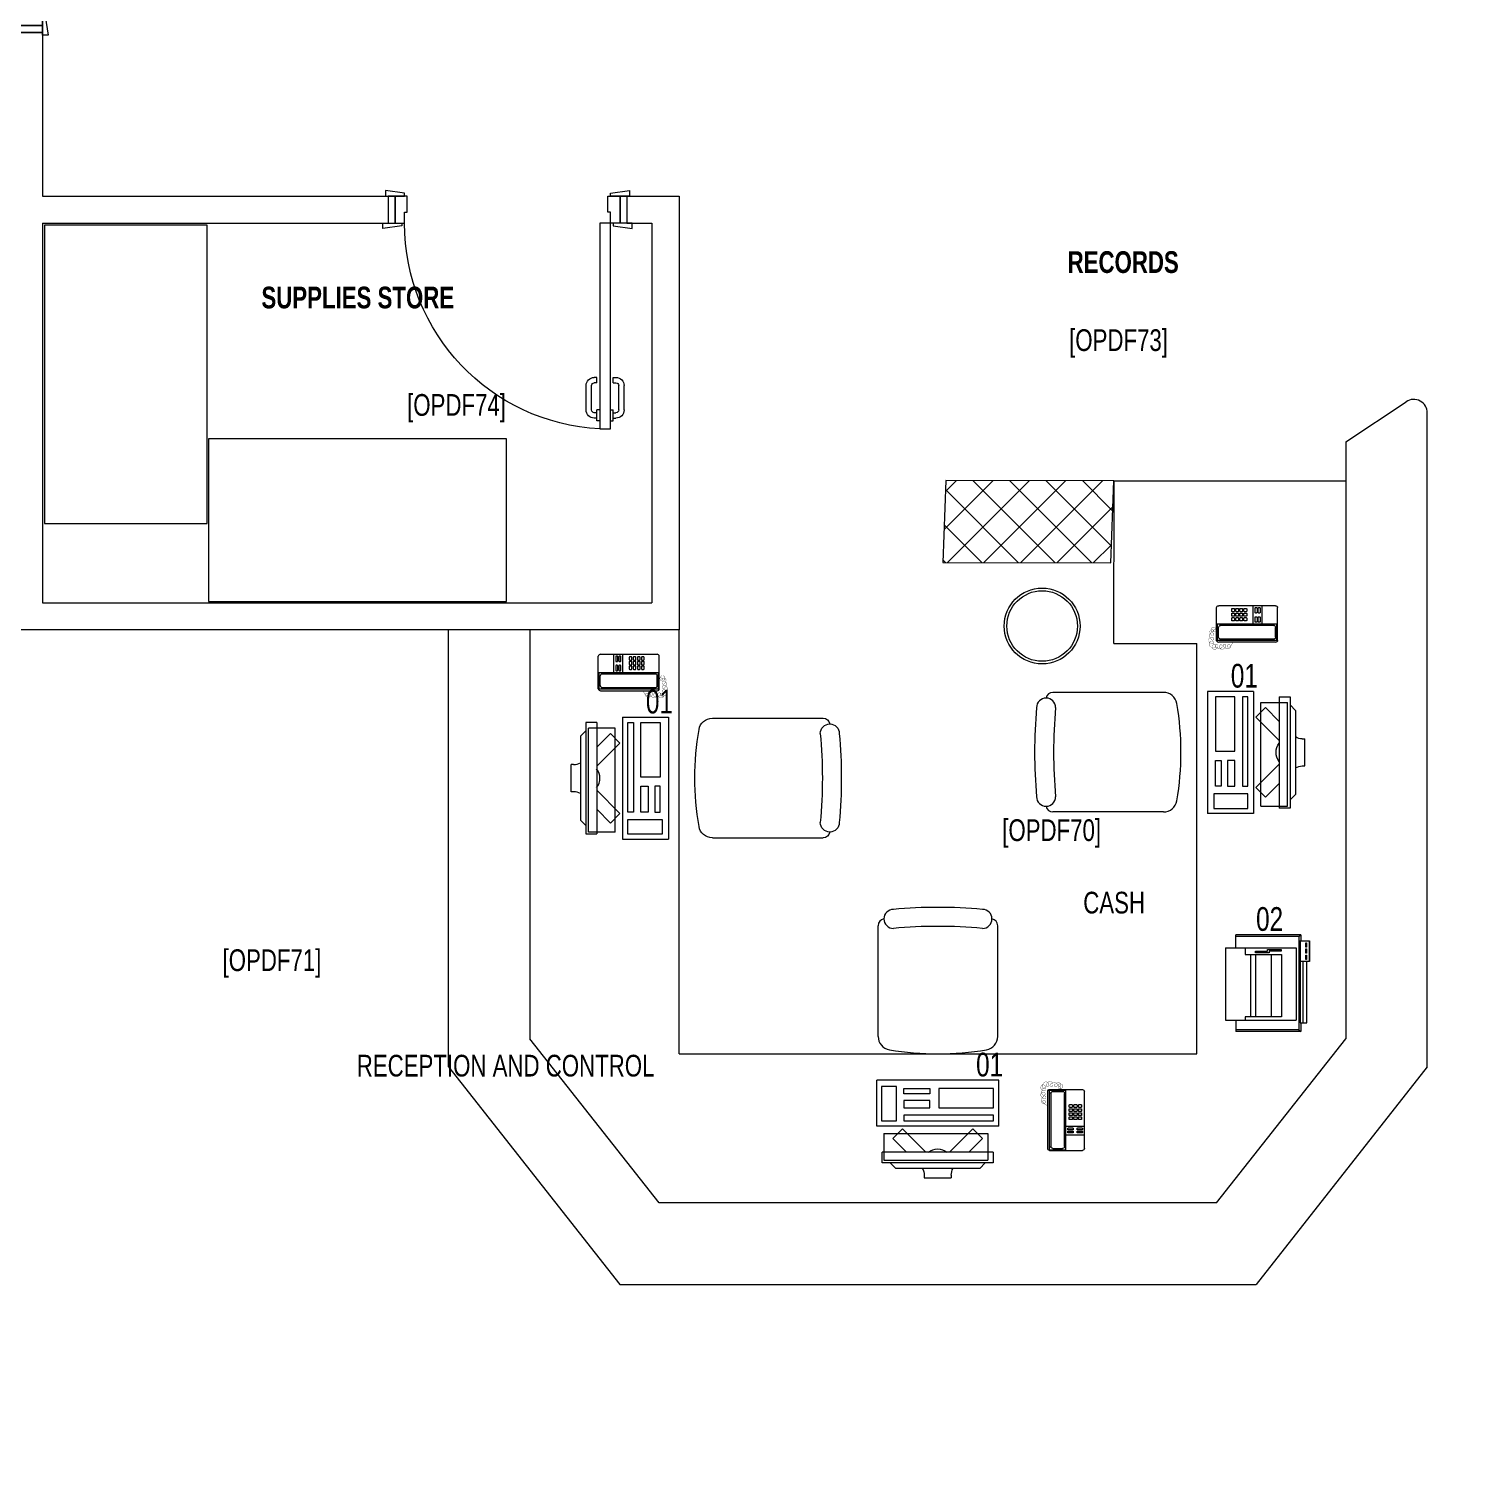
# Model space of a CAD drawing. Extents: x -234346 to 58427, y -132654 to -82394.
# Drawn here: x -69927 to -64638, y -105087 to -99730 of the extents above; entities that cross this region are included whole.
import ezdxf

# ---------------------------------------------------------------- set-up
doc = ezdxf.new("R2010")
doc.units = 0
doc.header["$LTSCALE"] = 8
doc.layers.get('0').update_dxf_attribs({"color": 9, "lineweight": 5})
for name, color, linetype, lineweight in [('72_EGR_BASE_TEXT', 9, 'Continuous', 5), ('72_EGR_EQP_TAG', 9, 'Continuous', 5), ('C-HYDR-CTCH', 9, 'Continuous', 5), ('Hatch', 9, 'Continuous', 5), ('LOADING', 9, 'Continuous', 5), ('Structure', 9, 'Continuous', 5), ('Walls', 9, 'Continuous', 5), ('Wooden Joinery', 9, 'Continuous', 5)]:
    doc.layers.add(name, color=color, linetype=linetype, lineweight=lineweight)
doc.styles.add('X3G_ENTITY_257CFD', font='swisscl.ttf', dxfattribs={"height": 200})
doc.styles.add('X3G_ENTITY_9EC9', font='swisscl.ttf', dxfattribs={"height": 0.2})
doc.styles.add('X3G_ENTITY_9F38', font='swisscl.ttf', dxfattribs={"height": 0.2})

# ---------------------------------------------------------------- blocks, each defined once
blk = doc.blocks.new('A$C72370EFE')
at = {"layer": 'Wooden Joinery'}
for p, q in [((-0.01, -0.04), (-0.02, -0.04)), ((-0.01, -0.03), (-0.01, -0.07)), ((0, -0.03), (-0.01, -0.03)), ((0.04, -0.03), (0.05, -0.03)), ((0.05, -0.03), (0.05, -0.07)), ((0.05, -0.04), (0.06, -0.04)), ((-0.05, -0.07), (-0.05, -0.16)), ((-0.03, -0.07), (-0.03, -0.16)), ((-0.01, -0.06), (-0.02, -0.06)), ((0, -0.07), (-0.01, -0.07)), ((0.04, -0.07), (0.05, -0.07)), ((0.05, -0.06), (0.06, -0.06)), ((0.07, -0.07), (0.07, -0.16)), ((0.09, -0.07), (0.09, -0.16)), ((-0.01, -0.17), (-0.02, -0.17)), ((-0.01, -0.19), (-0.02, -0.19)), ((-0.01, -0.17), (-0.01, -0.19)), ((0.05, -0.17), (0.06, -0.17)), ((0.05, -0.17), (0.05, -0.19)), ((0.05, -0.19), (0.06, -0.19))]:
    blk.add_line(p, q, dxfattribs=at)
for centre, radius, start, end in [((-0.02, -0.07), 0.03, 90, 180), ((0.06, -0.07), 0.03, 0, 90), ((-0.02, -0.07), 0.01, 90, 180), ((0.06, -0.07), 0.01, 0, 90), ((-0.02, -0.16), 0.03, 180, 270), ((-0.02, -0.16), 0.01, 180, 270), ((0.06, -0.16), 0.01, 270, 0), ((0.06, -0.16), 0.03, 270, 0)]:
    blk.add_arc(centre, radius, start, end, dxfattribs=at)
blk = doc.blocks.new('A$C5FCA3E6B')
at = {"layer": 'Wooden Joinery'}
for points in [[(80, 858.9), (80, 868.9), (10, 878.9), (10, 858.9)], [(840, 858.9), (840, 868.9), (910, 878.9), (910, 858.9)], [(70, 758.9), (70, 748.9), (0, 738.9), (0, 758.9)], [(120, 758.9), (120, 0), (80, 0), (80, 758.9)], [(850, 758.9), (850, 748.9), (920, 738.9), (920, 758.9)]]:
    blk.add_lwpolyline(points, close=True, dxfattribs=at)
for points in [[(45, 758.9), (45, 858.9), (20, 858.9), (20, 758.9), (45, 758.9)], [(45, 758.9), (80, 758.9), (80, 798.9), (90, 798.9), (90, 858.9), (45, 858.9), (45, 758.9)], [(875, 758.9), (840, 758.9), (840, 798.9), (830, 798.9), (830, 858.9), (875, 858.9), (875, 758.9)], [(875, 758.9), (875, 858.9), (900, 858.9), (900, 758.9), (875, 758.9)]]:
    blk.add_lwpolyline(points, dxfattribs=at)
blk.add_arc((80, 758.9), 760, 273.0171, 0, dxfattribs=at)
at = {"layer": 'Wooden Joinery', "xscale": 999.9999999998854, "yscale": 999.9999999998854, "zscale": 999.9999999998854, "rotation": 180}
blk.add_blockref('A$C72370EFE', (120, 0), dxfattribs=at)
blk = doc.blocks.new('A$C47696aed')
at = {"layer": 'Hatch'}
h = blk.add_hatch(dxfattribs=at)
h.set_pattern_fill('ANSI37', color=256, scale=30)
h.paths.add_polyline_path([(50952.7, 21917.9), (50348.7, 21909.7), (50352.6, 21621.3), (50956.6, 21629.5)])
h.paths.add_polyline_path([(43791.9, 21910.1), (43208.4, 21904.7), (43188.5, 21613.3), (43772, 21618.7)])
h.paths.add_polyline_path([(29414.9, 21902.8), (28815.8, 21898.7), (28810.1, 21605.6), (29409.2, 21609.7)])
h.paths.add_polyline_path([(36600.2, 21904.9), (35999, 21897.4), (35990.7, 21611.8), (36591.9, 21619.3)])
h.paths.add_polyline_path([(22195.7, 21912), (21589.3, 21890.2), (21603.8, 21597.6), (22210.2, 21619.5)])
h.paths.add_polyline_path([(15459.1, 21901.7), (14237.2, 21925.6), (14230.7, 21629.5), (15452.7, 21605.5)])
h.paths.add_polyline_path([(15473.2, 14701.6), (14258.2, 14685.8), (14244.7, 14393.4), (15459.7, 14409.1)])
h.paths.add_polyline_path([(15447.1, 7508.4), (14244, 7492.4), (14238.3, 7199.4), (15441.4, 7215.3)])
h.paths.add_polyline_path([(15465.6, 309.7), (14269, 298.3), (14271.8, 3.8), (15468.5, 15.2)])
h.paths.add_polyline_path([(7830.6, 311.8), (7227.1, 308.1), (7237.7, 22.6), (7841.3, 26.3)])
h.paths.add_polyline_path([(7815.2, 7509.8), (7218.4, 7511.4), (7218.2, 7210.2), (7815.1, 7208.6)])
h.paths.add_polyline_path([(7825.1, 14699.4), (7205.8, 14700.6), (7195.2, 14397.6), (7814.5, 14396.4)])
h.paths.add_polyline_path([(7801.7, 21878.7), (7201.1, 21893.2), (7197.5, 21603.6), (7798.1, 21589.1)])
h.paths.add_polyline_path([(602.6, 21876.9), (0, 21899.6), (1.9, 21611.2), (604.5, 21588.5)])
h.paths.add_polyline_path([(610.4, 7498.6), (8.3, 7491.6), (11.7, 7200), (613.7, 7206.9)])
h.paths.add_polyline_path([(627.9, 303.9), (29.5, 302.9), (34.3, 2.3), (632.7, 3.3)])
h.paths.add_polyline_path([(22214.6, 317.2), (21608.9, 304.3), (21614.6, 3.1), (22220.3, 16)])
h.paths.add_polyline_path([(22208.1, 7509.7), (21613.7, 7492.1), (21615.8, 7195.5), (22210.2, 7213.1)])
h.paths.add_polyline_path([(22199.3, 14717.7), (21600.4, 14710), (21604.4, 14409.9), (22203.4, 14417.6)])
h.paths.add_polyline_path([(29399.7, 14702.4), (28797.7, 14707.1), (28802, 14415), (29403.9, 14410.3)])
h.paths.add_polyline_path([(29403.4, 7519.8), (28799.6, 7502.2), (28813, 7202.1), (29413.1, 7223.2)])
h.paths.add_polyline_path([(29419.5, 303.8), (28815.7, 310.4), (28813.3, 24.7), (29417.2, 18.1)])
h.paths.add_polyline_path([(36618, 314.2), (36020.7, 299.7), (36029.7, 0), (36627, 14.6)])
h.paths.add_polyline_path([(36610.7, 7502.6), (36009.5, 7504.5), (36010.6, 7207.3), (36611.9, 7205.4)])
h.paths.add_polyline_path([(36574.3, 14706.4), (35993.4, 14711.1), (36013.1, 14421.3), (36594, 14416.6)])
h.paths.add_polyline_path([(43777.6, 14705.7), (43180, 14719.4), (43182, 14427.5), (43779.6, 14413.8)])
h.paths.add_polyline_path([(43778.6, 7507.1), (43210.2, 7499.5), (43212, 7205.4), (43780.5, 7213)])
h.paths.add_polyline_path([(43815.7, 310), (43210.4, 307.3), (43211.8, 2.8), (43817, 5.4)])
h.paths.add_polyline_path([(50989.9, 309.5), (50401.9, 325.5), (50388.7, 18.3), (50976.7, 2.3)])
h.paths.add_polyline_path([(50974.1, 7508.9), (50370.9, 7510), (50368.9, 7213.4), (50972.2, 7212.3)])
at = {"layer": 'C-HYDR-CTCH', "color": 4, "flags": 128}
blk.add_lwpolyline([(7205.8, 14700.6), (7195.2, 14397.6), (7814.5, 14396.4), (7825.1, 14699.4), (7205.8, 14700.6)], dxfattribs=at)
blk = doc.blocks.new('DM20079-P')
for p, q in [((-0.0686, 0.217), (-0.0686, 0.008)), ((-0.0616, 0.225), (0.0594, 0.225)), ((-0.0616, 0.225), (-0.0616, 0)), ((-0.0616, 0.222), (-0.0016, 0.222)), ((-0.0496, 0.2175), (-0.0136, 0.2175)), ((-0.0016, 0.225), (-0.0016, 0)), ((0.0664, 0.217), (0.0664, 0.008)), ((-0.0616, 0.212), (-0.0565, 0.212)), ((-0.0566, 0.2105), (-0.0566, 0.0145)), ((-0.0068, 0.212), (-0.0016, 0.212)), ((-0.0066, 0.2105), (-0.0066, 0.0145)), ((-0.0016, 0.1675), (0.0664, 0.1675)), ((-0.0016, 0.135), (0.0664, 0.135)), ((-0.0616, 0.013), (-0.0565, 0.013)), ((-0.0616, 0.003), (-0.0016, 0.003)), ((-0.0594, 0), (0.0594, 0)), ((-0.0496, 0.0075), (-0.0136, 0.0075)), ((-0.0068, 0.013), (-0.0016, 0.013))]:
    blk.add_line(p, q)
for points in [[(0.0074, 0.1605, 0.414214), (0.0054, 0.1585), (0.0054, 0.1555, 0.414214), (0.0074, 0.1535), (0.0234, 0.1535, 0.414214), (0.0254, 0.1555), (0.0254, 0.1585, 0.414214), (0.0234, 0.1605)], [(0.0234, 0.142, 0.414214), (0.0254, 0.144), (0.0254, 0.147, 0.414214), (0.0234, 0.149), (0.0074, 0.149, 0.414214), (0.0054, 0.147), (0.0054, 0.144, 0.414214), (0.0074, 0.142)], [(0.0104, 0.103, 0.414214), (0.0124, 0.101), (0.0204, 0.101, 0.414214), (0.0224, 0.103), (0.0224, 0.109, 0.414214), (0.0204, 0.111), (0.0124, 0.111, 0.414214), (0.0104, 0.109)], [(0.0274, 0.103, 0.414214), (0.0294, 0.101), (0.0374, 0.101, 0.414214), (0.0394, 0.103), (0.0394, 0.109, 0.414214), (0.0374, 0.111), (0.0294, 0.111, 0.414214), (0.0274, 0.109)], [(0.0574, 0.1535, 0.414214), (0.0594, 0.1555), (0.0594, 0.1585, 0.414214), (0.0574, 0.1605), (0.0414, 0.1605, 0.414214), (0.0394, 0.1585), (0.0394, 0.1555, 0.414214), (0.0414, 0.1535)], [(0.0574, 0.142, 0.414214), (0.0594, 0.144), (0.0594, 0.147, 0.414214), (0.0574, 0.149), (0.0414, 0.149, 0.414214), (0.0394, 0.147), (0.0394, 0.144, 0.414214), (0.0414, 0.142)], [(0.0444, 0.103, 0.414214), (0.0464, 0.101), (0.0544, 0.101, 0.414214), (0.0564, 0.103), (0.0564, 0.109, 0.414214), (0.0544, 0.111), (0.0464, 0.111, 0.414214), (0.0444, 0.109)], [(0.0104, 0.088, 0.414214), (0.0124, 0.086), (0.0204, 0.086, 0.414214), (0.0224, 0.088), (0.0224, 0.094, 0.414214), (0.0204, 0.096), (0.0124, 0.096, 0.414214), (0.0104, 0.094)], [(0.0104, 0.073, 0.414214), (0.0124, 0.071), (0.0204, 0.071, 0.414214), (0.0224, 0.073), (0.0224, 0.079, 0.414214), (0.0204, 0.081), (0.0124, 0.081, 0.414214), (0.0104, 0.079)], [(0.0104, 0.058, 0.414214), (0.0124, 0.056), (0.0204, 0.056, 0.414214), (0.0224, 0.058), (0.0224, 0.064, 0.414214), (0.0204, 0.066), (0.0124, 0.066, 0.414214), (0.0104, 0.064)], [(0.0274, 0.088, 0.414214), (0.0294, 0.086), (0.0374, 0.086, 0.414214), (0.0394, 0.088), (0.0394, 0.094, 0.414214), (0.0374, 0.096), (0.0294, 0.096, 0.414214), (0.0274, 0.094)], [(0.0274, 0.073, 0.414214), (0.0294, 0.071), (0.0374, 0.071, 0.414214), (0.0394, 0.073), (0.0394, 0.079, 0.414214), (0.0374, 0.081), (0.0294, 0.081, 0.414214), (0.0274, 0.079)], [(0.0274, 0.058, 0.414214), (0.0294, 0.056), (0.0374, 0.056, 0.414214), (0.0394, 0.058), (0.0394, 0.064, 0.414214), (0.0374, 0.066), (0.0294, 0.066, 0.414214), (0.0274, 0.064)], [(0.0444, 0.088, 0.414214), (0.0464, 0.086), (0.0544, 0.086, 0.414214), (0.0564, 0.088), (0.0564, 0.094, 0.414214), (0.0544, 0.096), (0.0464, 0.096, 0.414214), (0.0444, 0.094)], [(0.0444, 0.073, 0.414214), (0.0464, 0.071), (0.0544, 0.071, 0.414214), (0.0564, 0.073), (0.0564, 0.079, 0.414214), (0.0544, 0.081), (0.0464, 0.081, 0.414214), (0.0444, 0.079)], [(0.0444, 0.058, 0.414214), (0.0464, 0.056), (0.0544, 0.056, 0.414214), (0.0564, 0.058), (0.0564, 0.064, 0.414214), (0.0544, 0.066), (0.0464, 0.066, 0.414214), (0.0444, 0.064)]]:
    blk.add_lwpolyline(points, format="xyb", close=True)
at = {"const_width": 0.001}
blk.add_lwpolyline([(-0.0686, 0.059, 0.184574), (-0.0861, 0.0478, 1.44364), (-0.0769, 0.0452, 0.837915), (-0.0907, 0.0465, 0.30536), (-0.0835, 0.0248, 1.584726), (-0.0815, 0.034, 0.253153), (-0.094, 0.0228, 0.874198), (-0.0776, 0.0142, 0.915253), (-0.0897, 0.0168, 0.223821), (-0.0874, -0.0011, 1.703343), (-0.0796, 0.005, 0.588962), (-0.0934, -0.0114, 0.717795), (-0.0769, -0.0108, 0.983104), (-0.0875, -0.0075, 0.326362), (-0.0815, -0.0259, 0.758716), (-0.0657, -0.0134, 0.906186), (-0.0743, -0.016, 0.189488), (-0.067, -0.0272, 0.7948), (-0.0506, -0.0127, 1.223996), (-0.0585, -0.0193, 0.072149), (-0.0473, -0.0259, 0.645886), (-0.0341, -0.0134, 1.366917), (-0.042, -0.0193, 0.078415), (-0.0315, -0.0246, 0.723006), (-0.0229, -0.0127, 1.105484), (-0.0289, -0.018, 0.327892), (-0.017, -0.0193, 0.446638), (-0.0144, -0.0068, 0.327263), (-0.0269, -0.0029, 1.240441), (-0.0229, -0.0094, 0.611307), (-0.0278, 0.0075)], format="xyb", dxfattribs=at)
for centre, radius, start, end in [((-0.0605, 0.217), 0.00813, 97.9633, 179.6649), ((-0.0496, 0.2105), 0.007, 90, 180), ((-0.0136, 0.2105), 0.007, 0, 90), ((0.0582, 0.217), 0.00813, 0.3351, 82.0367), ((-0.0605, 0.008), 0.00813, 180.3351, 277.9633), ((-0.0496, 0.0145), 0.007, 180, 270), ((-0.0136, 0.0145), 0.007, 270, 0), ((0.0582, 0.008), 0.00813, 277.9633, 359.6649)]:
    blk.add_arc(centre, radius, start, end)
blk = doc.blocks.new('GF21021-P')
for p, q in [((-0.2207, 0.4756), (-0.2207, 0.0675)), ((0.2205, 0.4756), (0.2205, 0.0675))]:
    blk.add_line(p, q)
for centre, radius, start, end in [((-0.0001, -0.5295), 1.0695, 80.3671, 99.6329), ((-0.1707, 0.4756), 0.05, 99.6329, 180), ((0.1705, 0.4756), 0.05, 0, 80.3671), ((-0.1957, 0.0675), 0.025, 180, 261.4721), ((-0.1643, 0.0425), 0.0351, 90, 270), ((0, 1.8467), 1.7767, 264.6946, 275.3053), ((0.1641, 0.0425), 0.0351, 270, 90), ((0.1955, 0.0675), 0.025, 278.5279, 0), ((0, 1.8314), 1.8314, 264.8532, 275.147)]:
    blk.add_arc(centre, radius, start, end)
blk = doc.blocks.new('ITCWLS1-P')
at = {"layer": 'LOADING'}
for p, q in [((-0.2651, 0.43, 0), (-0.3051, 0.43, 0)), ((-0.3051, 0.43, 0), (-0.3051, 0.02, 0)), ((-0.2651, 0.43, 0), (-0.2651, 0.02, 0)), ((-0.17, 0.45), (-0.17, 0)), ((-0.17, 0.45), (0, 0.45)), ((-0.1496, 0.4305), (-0.1291, 0.4305)), ((-0.1291, 0.4305), (-0.1291, 0.4089)), ((0, 0.45), (0, 0)), ((-0.3251, 0.38, 0), (-0.3051, 0.4, 0)), ((-0.3251, 0.38, 0), (-0.3251, 0.07, 0)), ((-0.197, 0.4094), (-0.295, 0.4094)), ((-0.295, 0.0264), (-0.295, 0.4094)), ((-0.197, 0.0264), (-0.197, 0.4094)), ((-0.3503, 0.275), (-0.3596, 0.275)), ((-0.3596, 0.175), (-0.3596, 0.275)), ((-0.3503, 0.175), (-0.3596, 0.175)), ((-0.3251, 0.07, 0), (-0.3051, 0.05, 0)), ((-0.3051, 0.02, 0), (-0.2651, 0.02, 0)), ((-0.197, 0.0264), (-0.295, 0.0264)), ((-0.17, 0), (0, 0))]:
    blk.add_line(p, q, dxfattribs=at)
at = {"layer": 'LOADING', "extrusion": (2.48281e-10, 3.18408e-10, -1)}
for p, q in [((-0.2651, 0.3395), (-0.2144, 0.3902)), ((-0.1791, 0.3548), (-0.2144, 0.3902)), ((-0.2651, 0.2688), (-0.1791, 0.3548))]:
    blk.add_line(p, q, dxfattribs=at)
at = {"layer": 'LOADING', "extrusion": (2.48281e-10, -3.18408e-10, -1)}
for p, q in [((-0.2651, 0.1812), (-0.1791, 0.0952)), ((-0.2651, 0.1105), (-0.2144, 0.0598)), ((-0.1791, 0.0952), (-0.2144, 0.0598))]:
    blk.add_line(p, q, dxfattribs=at)
at = {"layer": 'LOADING'}
for points in [[(-0.1291, 0.4089), (-0.1291, 0.1), (-0.1496, 0.1), (-0.1496, 0.4305)], [(-0.1496, 0.1), (-0.1496, 0.1), (-0.1496, 0.1), (-0.1496, 0.1), (-0.1496, 0.1), (-0.1496, 0.1), (-0.1496, 0.1), (-0.1496, 0.1), (-0.1496, 0.1)], [(-0.1496, 0.1), (-0.1496, 0.1), (-0.1496, 0.1), (-0.1496, 0.1), (-0.1496, 0.1), (-0.1496, 0.1), (-0.1496, 0.1), (-0.1496, 0.1), (-0.1496, 0.1), (-0.1496, 0.1), (-0.1496, 0.1), (-0.1496, 0.1), (-0.1496, 0.1), (-0.1496, 0.1), (-0.1496, 0.1), (-0.1496, 0.1), (-0.1496, 0.1), (-0.1496, 0.1)], [(-0.1496, 0.1), (-0.1496, 0.1), (-0.1496, 0.1), (-0.1496, 0.1), (-0.1496, 0.1), (-0.1496, 0.1), (-0.1496, 0.1), (-0.1496, 0.1), (-0.1496, 0.1), (-0.1496, 0.1)], [(-0.1496, 0.1), (-0.1496, 0.1), (-0.1496, 0.1), (-0.1496, 0.1), (-0.1496, 0.1), (-0.1496, 0.1), (-0.1496, 0.1)], [(-0.1496, 0.1), (-0.1496, 0.1), (-0.1496, 0.1), (-0.1496, 0.1), (-0.1496, 0.1), (-0.1496, 0.1), (-0.1496, 0.1), (-0.1496, 0.1), (-0.1496, 0.1), (-0.1496, 0.1)], [(-0.1496, 0.1), (-0.1496, 0.1), (-0.1496, 0.1), (-0.1496, 0.1), (-0.1496, 0.1), (-0.1496, 0.1), (-0.1496, 0.1), (-0.1496, 0.1), (-0.1496, 0.1), (-0.1496, 0.1), (-0.1496, 0.1), (-0.1496, 0.1), (-0.1496, 0.1), (-0.1496, 0.1), (-0.1496, 0.1)], [(-0.1496, 0.1), (-0.1496, 0.1), (-0.1496, 0.1), (-0.1496, 0.1), (-0.1496, 0.1), (-0.1496, 0.1), (-0.1496, 0.1), (-0.1496, 0.1), (-0.1496, 0.1), (-0.1496, 0.1)], [(-0.1496, 0.1), (-0.1496, 0.1), (-0.1496, 0.1), (-0.1496, 0.1), (-0.1496, 0.1), (-0.1496, 0.1), (-0.1496, 0.1), (-0.1496, 0.1), (-0.1496, 0.1), (-0.1496, 0.1)], [(-0.1496, 0.1), (-0.1496, 0.1), (-0.1496, 0.1), (-0.1496, 0.1), (-0.1496, 0.1), (-0.1496, 0.1), (-0.1496, 0.1), (-0.1496, 0.1), (-0.1496, 0.1), (-0.1496, 0.1), (-0.1496, 0.1), (-0.1496, 0.1), (-0.1496, 0.1), (-0.1496, 0.1), (-0.1496, 0.1), (-0.1496, 0.1), (-0.1496, 0.1), (-0.1496, 0.1), (-0.1496, 0.1), (-0.1496, 0.1), (-0.1496, 0.1), (-0.1496, 0.1), (-0.1496, 0.1), (-0.1496, 0.1), (-0.1496, 0.1), (-0.1496, 0.1), (-0.1496, 0.1), (-0.1496, 0.1), (-0.1496, 0.1), (-0.1496, 0.1), (-0.1496, 0.1), (-0.1496, 0.1), (-0.1496, 0.1), (-0.1496, 0.1), (-0.1496, 0.1), (-0.1496, 0.1), (-0.1496, 0.1), (-0.1496, 0.1), (-0.1496, 0.1), (-0.1496, 0.1), (-0.1496, 0.1), (-0.1496, 0.1), (-0.1496, 0.1), (-0.1496, 0.1), (-0.1496, 0.1), (-0.1496, 0.1), (-0.1496, 0.1), (-0.1496, 0.1), (-0.1496, 0.1), (-0.1496, 0.1), (-0.1496, 0.1), (-0.1496, 0.1), (-0.1496, 0.1), (-0.1496, 0.1)], [(-0.1496, 0.1), (-0.1496, 0.1), (-0.1496, 0.1), (-0.1496, 0.1), (-0.1496, 0.1), (-0.1496, 0.1), (-0.1496, 0.1), (-0.1496, 0.1), (-0.1496, 0.1), (-0.1496, 0.1), (-0.1496, 0.1), (-0.1496, 0.1), (-0.1496, 0.1), (-0.1496, 0.1), (-0.1496, 0.1), (-0.1496, 0.1), (-0.1496, 0.1), (-0.1496, 0.1), (-0.1496, 0.1), (-0.1496, 0.1), (-0.1496, 0.1), (-0.1496, 0.1), (-0.1496, 0.1), (-0.1496, 0.1), (-0.1496, 0.1), (-0.1496, 0.1), (-0.1496, 0.1), (-0.1496, 0.1), (-0.1496, 0.1), (-0.1496, 0.1), (-0.1496, 0.1), (-0.1496, 0.1), (-0.1496, 0.1), (-0.1496, 0.1), (-0.1496, 0.1), (-0.1496, 0.1), (-0.1496, 0.1), (-0.1496, 0.1), (-0.1496, 0.1), (-0.1496, 0.1), (-0.1496, 0.1), (-0.1496, 0.1), (-0.1496, 0.1), (-0.1496, 0.1), (-0.1496, 0.1), (-0.1496, 0.1), (-0.1496, 0.1), (-0.1496, 0.1), (-0.1496, 0.1), (-0.1496, 0.1), (-0.1496, 0.1), (-0.1496, 0.1), (-0.1496, 0.1), (-0.1496, 0.1), (-0.1496, 0.1), (-0.1496, 0.1), (-0.1496, 0.1), (-0.1496, 0.1), (-0.1496, 0.1), (-0.1496, 0.1), (-0.1496, 0.1), (-0.1496, 0.1), (-0.1496, 0.1), (-0.1496, 0.1), (-0.1496, 0.1), (-0.1496, 0.1), (-0.1496, 0.1), (-0.1496, 0.1), (-0.1496, 0.1), (-0.1496, 0.1), (-0.1496, 0.1), (-0.1496, 0.1), (-0.1496, 0.1), (-0.1496, 0.1), (-0.1496, 0.1), (-0.1496, 0.1), (-0.1496, 0.1), (-0.1496, 0.1), (-0.1496, 0.1), (-0.1496, 0.1), (-0.1496, 0.1), (-0.1496, 0.1), (-0.1496, 0.1), (-0.1496, 0.1), (-0.1496, 0.1), (-0.1496, 0.1), (-0.1496, 0.1), (-0.1496, 0.1), (-0.1496, 0.1)], [(-0.1496, 0.1), (-0.1496, 0.1), (-0.1496, 0.1), (-0.1496, 0.1), (-0.1496, 0.1), (-0.1496, 0.1), (-0.1496, 0.1), (-0.1496, 0.1), (-0.1496, 0.1), (-0.1496, 0.1), (-0.1496, 0.1), (-0.1496, 0.1)], [(-0.1496, 0.1), (-0.1496, 0.1), (-0.1496, 0.1), (-0.1496, 0.1), (-0.1496, 0.1), (-0.1496, 0.1), (-0.1496, 0.1)], [(-0.1496, 0.1), (-0.1496, 0.1), (-0.1496, 0.1), (-0.1496, 0.1), (-0.1496, 0.1), (-0.1496, 0.1), (-0.1496, 0.1), (-0.1496, 0.1), (-0.1496, 0.1), (-0.1496, 0.1), (-0.1496, 0.1), (-0.1496, 0.1), (-0.1496, 0.1), (-0.1496, 0.1), (-0.1496, 0.1), (-0.1496, 0.1), (-0.1496, 0.1)], [(-0.1496, 0.1), (-0.1496, 0.1), (-0.1496, 0.1), (-0.1496, 0.1), (-0.1496, 0.1), (-0.1496, 0.1), (-0.1496, 0.1), (-0.1496, 0.1), (-0.1496, 0.1), (-0.1496, 0.1), (-0.1496, 0.1), (-0.1496, 0.1), (-0.1496, 0.1), (-0.1496, 0.1), (-0.1496, 0.1), (-0.1496, 0.1), (-0.1496, 0.1), (-0.1496, 0.1), (-0.1496, 0.1), (-0.1496, 0.1), (-0.1496, 0.1), (-0.1496, 0.1), (-0.1496, 0.1), (-0.1496, 0.1), (-0.1496, 0.1), (-0.1496, 0.1), (-0.1496, 0.1), (-0.1496, 0.1), (-0.1496, 0.1), (-0.1496, 0.1), (-0.1496, 0.1), (-0.1496, 0.1), (-0.1496, 0.1), (-0.1496, 0.1), (-0.1496, 0.1), (-0.1496, 0.1), (-0.1496, 0.1), (-0.1496, 0.1), (-0.1496, 0.1), (-0.1496, 0.1), (-0.1496, 0.1), (-0.1496, 0.1), (-0.1496, 0.1), (-0.1496, 0.1), (-0.1496, 0.1), (-0.1496, 0.1), (-0.1496, 0.1), (-0.1496, 0.1), (-0.1496, 0.1), (-0.1496, 0.1), (-0.1496, 0.1), (-0.1496, 0.1), (-0.1496, 0.1), (-0.1496, 0.1), (-0.1496, 0.1), (-0.1496, 0.1), (-0.1496, 0.1), (-0.1496, 0.1), (-0.1496, 0.1), (-0.1496, 0.1), (-0.1496, 0.1), (-0.1496, 0.1), (-0.1496, 0.1), (-0.1496, 0.1), (-0.1496, 0.1), (-0.1496, 0.1), (-0.1496, 0.1), (-0.1496, 0.1), (-0.1496, 0.1), (-0.1496, 0.1), (-0.1496, 0.1), (-0.1496, 0.1), (-0.1496, 0.1), (-0.1496, 0.1), (-0.1496, 0.1), (-0.1496, 0.1), (-0.1496, 0.1), (-0.1496, 0.1), (-0.1496, 0.1), (-0.1496, 0.1), (-0.1496, 0.1), (-0.1496, 0.1), (-0.1496, 0.1), (-0.1496, 0.1), (-0.1496, 0.1), (-0.1496, 0.1), (-0.1496, 0.1), (-0.1496, 0.1), (-0.1496, 0.1), (-0.1496, 0.1), (-0.1496, 0.1), (-0.1496, 0.1), (-0.1496, 0.1), (-0.1496, 0.1), (-0.1496, 0.1), (-0.1496, 0.1), (-0.1496, 0.1), (-0.1496, 0.1), (-0.1496, 0.1), (-0.1496, 0.1), (-0.1496, 0.1), (-0.1496, 0.1), (-0.1496, 0.1), (-0.1496, 0.1), (-0.1496, 0.1), (-0.1496, 0.1), (-0.1496, 0.1), (-0.1496, 0.1), (-0.1496, 0.1), (-0.1496, 0.1), (-0.1496, 0.1)], [(-0.1496, 0.1), (-0.1496, 0.1), (-0.1496, 0.1), (-0.1496, 0.1), (-0.1496, 0.1), (-0.1496, 0.1), (-0.1496, 0.1), (-0.1496, 0.1)]]:
    blk.add_lwpolyline(points, dxfattribs=at)
for points in [[(-0.1019, 0.4305), (-0.0304, 0.4305), (-0.0304, 0.2294), (-0.1019, 0.2294)], [(-0.1019, 0.1954), (-0.0747, 0.1954), (-0.0747, 0.1), (-0.1019, 0.1)], [(-0.0304, 0.1954), (-0.0508, 0.1954), (-0.0508, 0.1), (-0.0304, 0.1)], [(-0.1496, 0.1), (-0.1496, 0.1), (-0.1496, 0.1), (-0.1496, 0.1), (-0.1496, 0.1), (-0.1496, 0.1), (-0.1496, 0.1), (-0.1496, 0.1), (-0.1496, 0.1), (-0.1496, 0.1), (-0.1496, 0.1), (-0.1496, 0.1), (-0.1496, 0.1), (-0.1496, 0.1), (-0.1496, 0.1), (-0.1496, 0.1), (-0.1496, 0.1), (-0.1496, 0.1), (-0.1496, 0.1), (-0.1496, 0.1), (-0.1496, 0.1), (-0.1496, 0.1), (-0.1496, 0.1), (-0.1496, 0.1), (-0.1496, 0.1), (-0.1496, 0.1), (-0.1496, 0.1), (-0.1496, 0.1), (-0.1496, 0.1), (-0.1496, 0.1), (-0.1496, 0.1), (-0.1496, 0.1), (-0.1496, 0.1), (-0.1496, 0.1), (-0.1496, 0.1), (-0.1496, 0.1), (-0.1496, 0.1), (-0.1496, 0.1), (-0.1496, 0.1), (-0.1496, 0.1), (-0.1496, 0.1), (-0.1496, 0.1), (-0.1496, 0.1), (-0.1496, 0.1), (-0.1496, 0.1), (-0.1496, 0.1), (-0.1496, 0.1), (-0.1496, 0.1), (-0.1496, 0.1), (-0.1496, 0.1), (-0.1496, 0.1), (-0.1496, 0.1), (-0.1496, 0.1), (-0.1496, 0.1), (-0.1496, 0.1), (-0.1496, 0.1), (-0.1496, 0.1), (-0.1496, 0.1), (-0.1496, 0.1), (-0.1496, 0.1), (-0.1496, 0.1), (-0.1496, 0.1), (-0.1496, 0.1), (-0.1496, 0.1), (-0.1496, 0.1), (-0.1496, 0.1), (-0.1496, 0.1), (-0.1496, 0.1), (-0.1496, 0.1), (-0.1496, 0.1), (-0.1496, 0.1), (-0.1496, 0.1), (-0.1496, 0.1), (-0.1496, 0.1), (-0.1496, 0.1), (-0.1496, 0.1), (-0.1496, 0.1), (-0.1496, 0.1), (-0.1496, 0.1), (-0.1496, 0.1), (-0.1496, 0.1), (-0.1496, 0.1), (-0.1496, 0.1), (-0.1496, 0.1), (-0.1496, 0.1), (-0.1496, 0.1), (-0.1496, 0.1), (-0.1496, 0.1), (-0.1496, 0.1), (-0.1496, 0.1), (-0.1496, 0.1), (-0.1496, 0.1), (-0.1496, 0.1), (-0.1496, 0.1), (-0.1496, 0.1), (-0.1496, 0.1), (-0.1496, 0.1), (-0.1496, 0.1), (-0.1496, 0.1), (-0.1496, 0.1), (-0.1496, 0.1), (-0.1496, 0.1), (-0.1496, 0.1), (-0.1496, 0.1), (-0.1496, 0.1), (-0.1496, 0.1), (-0.1496, 0.1), (-0.1496, 0.1), (-0.1496, 0.1), (-0.1496, 0.1), (-0.1496, 0.1), (-0.1496, 0.1), (-0.1496, 0.1), (-0.1496, 0.1), (-0.1496, 0.1), (-0.1496, 0.1), (-0.1496, 0.1), (-0.1496, 0.1), (-0.1496, 0.1), (-0.1496, 0.1), (-0.1496, 0.1), (-0.1496, 0.1), (-0.1496, 0.1), (-0.1496, 0.1), (-0.1496, 0.1), (-0.1496, 0.1), (-0.1496, 0.1), (-0.1496, 0.1), (-0.1496, 0.1), (-0.1496, 0.1), (-0.1496, 0.1), (-0.1496, 0.1), (-0.1496, 0.1), (-0.1496, 0.1), (-0.1496, 0.1), (-0.1496, 0.1), (-0.1496, 0.1), (-0.1496, 0.1), (-0.1496, 0.1), (-0.1496, 0.1), (-0.1496, 0.1), (-0.1496, 0.1), (-0.1496, 0.1), (-0.1496, 0.1), (-0.1496, 0.1), (-0.1496, 0.1), (-0.1496, 0.1), (-0.1496, 0.1), (-0.1496, 0.1), (-0.1496, 0.1), (-0.1496, 0.1), (-0.1496, 0.1), (-0.1496, 0.1), (-0.1496, 0.1), (-0.1496, 0.1), (-0.1496, 0.1), (-0.1496, 0.1), (-0.1496, 0.1), (-0.1496, 0.1), (-0.1496, 0.1), (-0.1496, 0.1), (-0.1496, 0.1), (-0.1496, 0.1), (-0.1496, 0.1), (-0.1496, 0.1), (-0.1496, 0.1), (-0.1496, 0.1), (-0.1496, 0.1), (-0.1496, 0.1), (-0.1496, 0.1), (-0.1496, 0.1), (-0.1496, 0.1), (-0.1496, 0.1), (-0.1496, 0.1), (-0.1496, 0.1), (-0.1496, 0.1), (-0.1496, 0.1), (-0.1496, 0.1), (-0.1496, 0.1), (-0.1496, 0.1), (-0.1496, 0.1), (-0.1496, 0.1), (-0.1496, 0.1), (-0.1496, 0.1), (-0.1496, 0.1), (-0.1496, 0.1), (-0.1496, 0.1), (-0.1496, 0.1), (-0.1496, 0.1), (-0.1496, 0.1), (-0.1496, 0.1), (-0.1496, 0.1), (-0.1496, 0.1), (-0.1496, 0.1), (-0.1496, 0.1), (-0.1496, 0.1), (-0.1496, 0.1), (-0.1496, 0.1), (-0.1496, 0.1), (-0.1496, 0.1), (-0.1496, 0.1), (-0.1496, 0.1), (-0.1496, 0.1), (-0.1496, 0.1), (-0.1496, 0.1), (-0.1496, 0.1), (-0.1496, 0.1), (-0.1496, 0.1), (-0.1496, 0.1), (-0.1496, 0.1), (-0.1496, 0.1), (-0.1496, 0.1), (-0.1496, 0.1), (-0.1496, 0.1), (-0.1496, 0.1), (-0.1496, 0.1), (-0.1496, 0.1), (-0.1496, 0.1), (-0.1496, 0.1), (-0.1496, 0.1), (-0.1496, 0.1), (-0.1496, 0.1), (-0.1496, 0.1), (-0.1496, 0.1), (-0.1496, 0.1), (-0.1496, 0.1), (-0.1496, 0.1), (-0.1496, 0.1), (-0.1496, 0.1), (-0.1496, 0.1), (-0.1496, 0.1), (-0.1496, 0.1), (-0.1496, 0.1), (-0.1496, 0.1), (-0.1496, 0.1), (-0.1496, 0.1), (-0.1496, 0.1), (-0.1496, 0.1), (-0.1496, 0.1), (-0.1496, 0.1), (-0.1496, 0.1), (-0.1496, 0.1), (-0.1496, 0.1), (-0.1496, 0.1), (-0.1496, 0.1), (-0.1496, 0.1), (-0.1496, 0.1), (-0.1496, 0.1), (-0.1496, 0.1), (-0.1496, 0.1), (-0.1496, 0.1), (-0.1496, 0.1), (-0.1496, 0.1), (-0.1496, 0.1), (-0.1496, 0.1), (-0.1496, 0.1), (-0.1496, 0.1), (-0.1496, 0.1), (-0.1496, 0.1), (-0.1496, 0.1), (-0.1496, 0.1), (-0.1496, 0.1), (-0.1496, 0.1), (-0.1496, 0.1), (-0.1496, 0.1), (-0.1496, 0.1), (-0.1496, 0.1), (-0.1496, 0.1), (-0.1496, 0.1), (-0.1496, 0.1), (-0.1496, 0.1), (-0.1496, 0.1), (-0.1496, 0.1), (-0.1496, 0.1), (-0.1496, 0.1), (-0.1496, 0.1), (-0.1496, 0.1)], [(-0.1496, 0.1), (-0.1496, 0.1), (-0.1496, 0.1), (-0.1496, 0.1), (-0.1496, 0.1), (-0.1496, 0.1), (-0.1496, 0.1), (-0.1496, 0.1), (-0.1496, 0.1), (-0.1496, 0.1), (-0.1496, 0.1), (-0.1496, 0.1), (-0.1496, 0.1), (-0.1496, 0.1), (-0.1496, 0.1), (-0.1496, 0.1), (-0.1496, 0.1), (-0.1496, 0.1), (-0.1496, 0.1), (-0.1496, 0.1), (-0.1496, 0.1), (-0.1496, 0.1), (-0.1496, 0.1), (-0.1496, 0.1), (-0.1496, 0.1), (-0.1496, 0.1), (-0.1496, 0.1), (-0.1496, 0.1), (-0.1496, 0.1), (-0.1496, 0.1), (-0.1496, 0.1), (-0.1496, 0.1), (-0.1496, 0.1), (-0.1496, 0.1), (-0.1496, 0.1), (-0.1496, 0.1), (-0.1496, 0.1), (-0.1496, 0.1), (-0.1496, 0.1), (-0.1496, 0.1), (-0.1496, 0.1), (-0.1496, 0.1), (-0.1496, 0.1), (-0.1496, 0.1), (-0.1496, 0.1), (-0.1496, 0.1), (-0.1496, 0.1), (-0.1496, 0.1), (-0.1496, 0.1), (-0.1496, 0.1), (-0.1496, 0.1), (-0.1496, 0.1), (-0.1496, 0.1), (-0.1496, 0.1), (-0.1496, 0.1), (-0.1496, 0.1), (-0.1496, 0.1), (-0.1496, 0.1), (-0.1496, 0.1), (-0.1496, 0.1), (-0.1496, 0.1), (-0.1496, 0.1), (-0.1496, 0.1), (-0.1496, 0.1), (-0.1496, 0.1), (-0.1496, 0.1), (-0.1496, 0.1), (-0.1496, 0.1), (-0.1496, 0.1), (-0.1496, 0.1), (-0.1496, 0.1), (-0.1496, 0.1), (-0.1496, 0.1), (-0.1496, 0.1), (-0.1496, 0.1), (-0.1496, 0.1), (-0.1496, 0.1), (-0.1496, 0.1), (-0.1496, 0.1), (-0.1496, 0.1), (-0.1496, 0.1), (-0.1496, 0.1), (-0.1496, 0.1), (-0.1496, 0.1), (-0.1496, 0.1), (-0.1496, 0.1), (-0.1496, 0.1), (-0.1496, 0.1), (-0.1496, 0.1), (-0.1496, 0.1), (-0.1496, 0.1), (-0.1496, 0.1), (-0.1496, 0.1), (-0.1496, 0.1), (-0.1496, 0.1), (-0.1496, 0.1), (-0.1496, 0.1), (-0.1496, 0.1), (-0.1496, 0.1), (-0.1496, 0.1), (-0.1496, 0.1), (-0.1496, 0.1), (-0.1496, 0.1), (-0.1496, 0.1), (-0.1496, 0.1), (-0.1496, 0.1), (-0.1496, 0.1), (-0.1496, 0.1), (-0.1496, 0.1), (-0.1496, 0.1), (-0.1496, 0.1), (-0.1496, 0.1), (-0.1496, 0.1), (-0.1496, 0.1), (-0.1496, 0.1), (-0.1496, 0.1), (-0.1496, 0.1), (-0.1496, 0.1), (-0.1496, 0.1), (-0.1496, 0.1), (-0.1496, 0.1), (-0.1496, 0.1), (-0.1496, 0.1), (-0.1496, 0.1), (-0.1496, 0.1), (-0.1496, 0.1), (-0.1496, 0.1), (-0.1496, 0.1), (-0.1496, 0.1), (-0.1496, 0.1), (-0.1496, 0.1), (-0.1496, 0.1), (-0.1496, 0.1), (-0.1496, 0.1), (-0.1496, 0.1), (-0.1496, 0.1), (-0.1496, 0.1), (-0.1496, 0.1), (-0.1496, 0.1), (-0.1496, 0.1), (-0.1496, 0.1), (-0.1496, 0.1), (-0.1496, 0.1), (-0.1496, 0.1), (-0.1496, 0.1), (-0.1496, 0.1), (-0.1496, 0.1), (-0.1496, 0.1), (-0.1496, 0.1), (-0.1496, 0.1), (-0.1496, 0.1), (-0.1496, 0.1), (-0.1496, 0.1), (-0.1496, 0.1), (-0.1496, 0.1), (-0.1496, 0.1), (-0.1496, 0.1), (-0.1496, 0.1), (-0.1496, 0.1), (-0.1496, 0.1), (-0.1496, 0.1), (-0.1496, 0.1), (-0.1496, 0.1), (-0.1496, 0.1), (-0.1496, 0.1), (-0.1496, 0.1), (-0.1496, 0.1), (-0.1496, 0.1), (-0.1496, 0.1), (-0.1496, 0.1), (-0.1496, 0.1), (-0.1496, 0.1), (-0.1496, 0.1), (-0.1496, 0.1), (-0.1496, 0.1), (-0.1496, 0.1), (-0.1496, 0.1), (-0.1496, 0.1), (-0.1496, 0.1), (-0.1496, 0.1), (-0.1496, 0.1), (-0.1496, 0.1), (-0.1496, 0.1), (-0.1496, 0.1), (-0.1496, 0.1), (-0.1496, 0.1), (-0.1496, 0.1), (-0.1496, 0.1), (-0.1496, 0.1), (-0.1496, 0.1), (-0.1496, 0.1), (-0.1496, 0.1), (-0.1496, 0.1), (-0.1496, 0.1), (-0.1496, 0.1), (-0.1496, 0.1), (-0.1496, 0.1), (-0.1496, 0.1), (-0.1496, 0.1), (-0.1496, 0.1), (-0.1496, 0.1), (-0.1496, 0.1), (-0.1496, 0.1), (-0.1496, 0.1), (-0.1496, 0.1), (-0.1496, 0.1), (-0.1496, 0.1), (-0.1496, 0.1), (-0.1496, 0.1), (-0.1496, 0.1), (-0.1496, 0.1), (-0.1496, 0.1), (-0.1496, 0.1), (-0.1496, 0.1)], [(-0.1496, 0.1), (-0.1496, 0.1), (-0.1496, 0.1), (-0.1496, 0.1), (-0.1496, 0.1), (-0.1496, 0.1), (-0.1496, 0.1), (-0.1496, 0.1), (-0.1496, 0.1), (-0.1496, 0.1), (-0.1496, 0.1), (-0.1496, 0.1), (-0.1496, 0.1), (-0.1496, 0.1), (-0.1496, 0.1), (-0.1496, 0.1), (-0.1496, 0.1), (-0.1496, 0.1), (-0.1496, 0.1), (-0.1496, 0.1), (-0.1496, 0.1), (-0.1496, 0.1), (-0.1496, 0.1), (-0.1496, 0.1), (-0.1496, 0.1), (-0.1496, 0.1), (-0.1496, 0.1), (-0.1496, 0.1), (-0.1496, 0.1), (-0.1496, 0.1), (-0.1496, 0.1), (-0.1496, 0.1), (-0.1496, 0.1), (-0.1496, 0.1), (-0.1496, 0.1), (-0.1496, 0.1), (-0.1496, 0.1), (-0.1496, 0.1), (-0.1496, 0.1), (-0.1496, 0.1), (-0.1496, 0.1), (-0.1496, 0.1), (-0.1496, 0.1), (-0.1496, 0.1), (-0.1496, 0.1), (-0.1496, 0.1), (-0.1496, 0.1), (-0.1496, 0.1), (-0.1496, 0.1), (-0.1496, 0.1), (-0.1496, 0.1), (-0.1496, 0.1), (-0.1496, 0.1), (-0.1496, 0.1), (-0.1496, 0.1), (-0.1496, 0.1), (-0.1496, 0.1), (-0.1496, 0.1), (-0.1496, 0.1), (-0.1496, 0.1), (-0.1496, 0.1), (-0.1496, 0.1), (-0.1496, 0.1), (-0.1496, 0.1), (-0.1496, 0.1), (-0.1496, 0.1), (-0.1496, 0.1), (-0.1496, 0.1), (-0.1496, 0.1), (-0.1496, 0.1), (-0.1496, 0.1), (-0.1496, 0.1), (-0.1496, 0.1), (-0.1496, 0.1), (-0.1496, 0.1), (-0.1496, 0.1), (-0.1496, 0.1), (-0.1496, 0.1), (-0.1496, 0.1), (-0.1496, 0.1), (-0.1496, 0.1), (-0.1496, 0.1), (-0.1496, 0.1), (-0.1496, 0.1), (-0.1496, 0.1), (-0.1496, 0.1), (-0.1496, 0.1), (-0.1496, 0.1), (-0.1496, 0.1), (-0.1496, 0.1), (-0.1496, 0.1), (-0.1496, 0.1), (-0.1496, 0.1), (-0.1496, 0.1), (-0.1496, 0.1), (-0.1496, 0.1), (-0.1496, 0.1), (-0.1496, 0.1), (-0.1496, 0.1), (-0.1496, 0.1), (-0.1496, 0.1), (-0.1496, 0.1), (-0.1496, 0.1), (-0.1496, 0.1), (-0.1496, 0.1), (-0.1496, 0.1), (-0.1496, 0.1), (-0.1496, 0.1), (-0.1496, 0.1), (-0.1496, 0.1), (-0.1496, 0.1), (-0.1496, 0.1), (-0.1496, 0.1), (-0.1496, 0.1), (-0.1496, 0.1), (-0.1496, 0.1), (-0.1496, 0.1), (-0.1496, 0.1), (-0.1496, 0.1), (-0.1496, 0.1), (-0.1496, 0.1), (-0.1496, 0.1), (-0.1496, 0.1), (-0.1496, 0.1), (-0.1496, 0.1), (-0.1496, 0.1), (-0.1496, 0.1), (-0.1496, 0.1), (-0.1496, 0.1), (-0.1496, 0.1), (-0.1496, 0.1), (-0.1496, 0.1), (-0.1496, 0.1), (-0.1496, 0.1), (-0.1496, 0.1), (-0.1496, 0.1), (-0.1496, 0.1), (-0.1496, 0.1), (-0.1496, 0.1), (-0.1496, 0.1), (-0.1496, 0.1), (-0.1496, 0.1), (-0.1496, 0.1), (-0.1496, 0.1), (-0.1496, 0.1), (-0.1496, 0.1), (-0.1496, 0.1), (-0.1496, 0.1), (-0.1496, 0.1), (-0.1496, 0.1), (-0.1496, 0.1), (-0.1496, 0.1), (-0.1496, 0.1), (-0.1496, 0.1), (-0.1496, 0.1), (-0.1496, 0.1), (-0.1496, 0.1), (-0.1496, 0.1), (-0.1496, 0.1), (-0.1496, 0.1), (-0.1496, 0.1), (-0.1496, 0.1), (-0.1496, 0.1), (-0.1496, 0.1), (-0.1496, 0.1), (-0.1496, 0.1), (-0.1496, 0.1), (-0.1496, 0.1), (-0.1496, 0.1), (-0.1496, 0.1), (-0.1496, 0.1), (-0.1496, 0.1), (-0.1496, 0.1), (-0.1496, 0.1), (-0.1496, 0.1), (-0.1496, 0.1), (-0.1496, 0.1), (-0.1496, 0.1), (-0.1496, 0.1), (-0.1496, 0.1), (-0.1496, 0.1), (-0.1496, 0.1), (-0.1496, 0.1), (-0.1496, 0.1), (-0.1496, 0.1), (-0.1496, 0.1), (-0.1496, 0.1), (-0.1496, 0.1), (-0.1496, 0.1), (-0.1496, 0.1), (-0.1496, 0.1), (-0.1496, 0.1), (-0.1496, 0.1), (-0.1496, 0.1), (-0.1496, 0.1), (-0.1496, 0.1), (-0.1496, 0.1), (-0.1496, 0.1), (-0.1496, 0.1), (-0.1496, 0.1), (-0.1496, 0.1), (-0.1496, 0.1), (-0.1496, 0.1), (-0.1496, 0.1), (-0.1496, 0.1), (-0.1496, 0.1), (-0.1496, 0.1), (-0.1496, 0.1), (-0.1496, 0.1), (-0.1496, 0.1), (-0.1496, 0.1), (-0.1496, 0.1), (-0.1496, 0.1), (-0.1496, 0.1), (-0.1496, 0.1), (-0.1496, 0.1), (-0.1496, 0.1), (-0.1496, 0.1), (-0.1496, 0.1)], [(-0.1496, 0.0727), (-0.0236, 0.0727), (-0.0236, 0.0182), (-0.1496, 0.0182)]]:
    blk.add_lwpolyline(points, close=True, dxfattribs=at)
for centre, radius, start, end in [((-0.3503, 0.325), 0.05, 270, 300.3093), ((-0.3089, 0.225), 0.0556, 321.9431, 38.0569), ((-0.3503, 0.125), 0.05, 59.6907, 90)]:
    blk.add_arc(centre, radius, start, end, dxfattribs=at)
blk = doc.blocks.new('WM00001-P')
at = {"layer": 'LOADING'}
for radius in [0.14, 0.13]:
    blk.add_circle((0, 0), radius, dxfattribs=at)
blk = doc.blocks.new('ITPPLT2C-P')
for p, q in [((0, 0), (0, -0.2262)), ((0.0252, 0), (0, 0)), ((0.0139, 0), (0.0139, -0.2262)), ((0.0252, 0), (0.0139, 0)), ((0.0229, 0.0318), (0.2618, 0.0318)), ((0.0304, 0.0256), (0.0229, 0.0318)), ((0.0229, 0), (0.0229, 0.0318)), ((0.0252, -0.2262), (0.0252, 0)), ((0.0304, -0.3182), (0.0304, 0.0256)), ((0.0304, 0.0256), (0.2618, 0.0256)), ((0.2618, -0.0096), (0.2618, 0.0318)), ((0.0401, -0.2769), (0.0401, -0.0096)), ((0.3, -0.0096), (0.0401, -0.0096)), ((0.0939, -0.2515), (0.0939, -0.0222)), ((0.0939, -0.0222), (0.2274, -0.0222)), ((0.1321, -0.2515), (0.1321, -0.0222)), ((0.1894, -0.2515), (0.1894, -0.0222)), ((0.2082, -0.2515), (0.2082, -0.0222)), ((0.2274, -0.0222), (0.2274, -0.0096)), ((0.3, -0.2769), (0.3, -0.0096)), ((-0.0091, -0.2262), (0.0267, -0.2262)), ((-0.0091, -0.3023), (-0.0091, -0.2262)), ((-0.0087, -0.2262), (0.0236, -0.2262)), ((-0.0087, -0.3023), (-0.0087, -0.2262)), ((0, -0.2262), (0.0252, -0.2262)), ((0.0023, -0.2495), (0.0023, -0.2334)), ((0.0023, -0.2334), (0.0045, -0.2334)), ((0.0045, -0.2495), (0.0023, -0.2495)), ((0.0023, -0.2721), (0.0023, -0.2562)), ((0.0023, -0.2562), (0.0045, -0.2562)), ((0.0045, -0.2334), (0.0045, -0.2495)), ((0.0045, -0.2562), (0.0045, -0.2721)), ((0.0139, -0.2262), (0.0252, -0.2262)), ((0.0236, -0.2262), (0.0236, -0.3023)), ((0.0267, -0.2262), (0.0267, -0.3023)), ((0.2274, -0.2515), (0.0939, -0.2515)), ((0.0947, -0.2701), (0.0947, -0.2641)), ((0.0947, -0.2641), (0.1395, -0.2641)), ((0.1395, -0.2575), (0.19, -0.2575)), ((0.1395, -0.2641), (0.1395, -0.2575)), ((0.19, -0.2641), (0.1457, -0.2641)), ((0.1457, -0.2641), (0.1457, -0.2701)), ((0.19, -0.2575), (0.19, -0.2641)), ((0.2274, -0.2769), (0.2274, -0.2515)), ((0.0267, -0.3023), (-0.0091, -0.3023)), ((0.0236, -0.3023), (-0.0087, -0.3023)), ((0.0045, -0.2721), (0.0023, -0.2721)), ((0.0023, -0.295), (0.0023, -0.2793)), ((0.0023, -0.2793), (0.0045, -0.2793)), ((0.0045, -0.295), (0.0023, -0.295)), ((0.0045, -0.2793), (0.0045, -0.295)), ((0.0229, -0.3246), (0.0229, -0.3023)), ((0.0304, -0.3182), (0.0229, -0.3246)), ((0.0304, -0.3182), (0.2618, -0.3182)), ((0.3, -0.2769), (0.0401, -0.2769)), ((0.1457, -0.2701), (0.0947, -0.2701)), ((0.2618, -0.2769), (0.2618, -0.3246)), ((0.0229, -0.3246), (0.2618, -0.3246))]:
    blk.add_line(p, q)
blk = doc.blocks.new('1stF')
at = {"layer": 'LOADING', "color": 9}
for p, q in [((-65069.9, -101252.3, 0), (-64847.7, -101104.1, 0)), ((-64769.9, -103556.8, 0), (-64769.9, -101145.7, 0)), ((-65069.9, -101252.3, 0), (-65069.9, -103452.8, 0)), ((-65926.6, -101395.5), (-65069.9, -101395.5, 0)), ((-65926.6, -101995.5), (-65925.4, -101395.5)), ((-68379.9, -103556.8, 0), (-68379.9, -101942.9, 0)), ((-68079.9, -101942.9, 0), (-68079.9, -103452.8, 0)), ((-67529.9, -103508.7, 0), (-67529.9, -101942.9, 0)), ((-65926.6, -101995.5), (-65619.9, -101995.5, 0)), ((-65619.9, -103508.7, 0), (-65619.9, -101995.5, 0)), ((-67602.6, -104058.7, 0), (-68079.9, -103452.8, 0)), ((-65547.3, -104058.7, 0), (-65069.9, -103452.8, 0)), ((-67529.9, -103508.7, 0), (-65619.9, -103508.7, 0)), ((-68379.9, -103556.8, 0), (-67748.1, -104358.7, 0)), ((-64769.9, -103556.8, 0), (-65401.7, -104358.7, 0)), ((-65547.3, -104058.7, 0), (-67602.6, -104058.7, 0)), ((-67748.1, -104358.7, 0), (-65401.7, -104358.7, 0))]:
    blk.add_line(p, q, dxfattribs=at)
at = {"layer": 'LOADING', "color": 9, "elevation": 0}
for points in [[(-69270.6, -100453.1), (-69870.6, -100453.1), (-69870.6, -101553.1), (-69270.6, -101553.1)], [(-69265.7, -101240.9), (-69265.7, -101840.9), (-68165.7, -101840.9), (-68165.7, -101240.9)]]:
    blk.add_lwpolyline(points, close=True, dxfattribs=at)
at = {"layer": 'LOADING', "color": 9}
blk.add_arc((-64819.9, -101145.7, 0), 50, 0, 123.6901, dxfattribs=at)
at = {"layer": 'Walls', "color": 9}
for p, q in [((-69977.3, -99742.6, 0.1), (-69877.3, -99742.6, 0.1)), ((-69877.3, -99742.6, 0.1), (-69877.3, -100345.7, 0.1)), ((-69877.3, -100345.7, 0.1), (-68602.5, -100345.7, 0.1)), ((-68602.5, -100345.7, 0.1), (-68602.5, -100445.7, 0.1)), ((-67722.5, -100345.7, 0.1), (-67529.9, -100345.7, 0.1)), ((-67722.5, -100345.7, 0.1), (-67722.5, -100445.7, 0.1)), ((-67529.9, -100345.7, 0.1), (-67529.9, -101945.7, 0.1)), ((-69877.3, -100445.7, 0.1), (-69877.3, -101845.7, 0.1)), ((-69877.3, -100445.7, 0.1), (-68602.5, -100445.7, 0.1)), ((-67722.5, -100445.7, 0.1), (-67629.9, -100445.7, 0.1)), ((-67629.9, -100445.7, 0.1), (-67629.9, -101845.7, 0.1)), ((-69877.3, -101845.7, 0.1), (-67629.9, -101845.7, 0.1)), ((-67529.9, -101945.7, 0.1), (-70292.3, -101945.7, 0.1))]:
    blk.add_line(p, q, dxfattribs=at)
at = {"layer": 'LOADING', "color": 9}
for name, p, xscale, yscale, zscale, rotation in [('WM00001-P', (-66190.6, -101931.2), 999.9999999999999, 999.9999999999999, 999.9999999999999, 191.9999999999856), ('DM20079-P', (-65547.1, -101922.8), -1000, 1000, 1000, 269.9999934716078), ('DM20079-P', (-67602.7, -102101.5), 1000, 1000, 1000, 90.00000652839219), ('GF21021-P', (-66218.5, -102396.5, 0), 1000, 1000, 1000, 270), ('ITCWLS1-P', (-65581.2, -102622.3), -1000, 1000, 1000, 359.9999999924613), ('ITCWLS1-P', (-67568.6, -102717.4), 1000, 1000, 1000, 7.53879373936049e-09), ('GF21021-P', (-66931.3, -102491.7, 0), -1000, 1000, 1000, 90), ('GF21021-P', (-66575, -102968.7, 0), 1000, 1000, 1000, 180), ('ITCWLS1-P', (-66800.8, -103606, 0), -1000, 1000, 1000, 269.9999999924613), ('DM20079-P', (-66101.3, -103640.1, 0), -1000, 1000, 1000, 179.9999934716077)]:
    blk.add_blockref(name, p, dxfattribs=dict(at, xscale=xscale, yscale=yscale, zscale=zscale, rotation=rotation))
at = {"layer": 'LOADING', "color": 9, "extrusion": (7.77425e-06, -2.55383e-17, -1), "xscale": -1000, "yscale": 999.9999999999991, "zscale": 1000, "rotation": 180.0000000001836}
blk.add_blockref('ITPPLT2C-P', (65213.8, -103394.2, -0.5), dxfattribs=at)
at = {"layer": 'Structure', "color": 9}
blk.add_blockref('A$C47696aed', (-73751.7, -116094.9, 0.1), dxfattribs=at)
at = {"layer": 'Wooden Joinery', "color": 9, "rotation": 270}
blk.add_blockref('A$C5FCA3E6B', (-70736.3, -98842.6, 0.1), dxfattribs=at)
at = {"layer": 'Wooden Joinery', "color": 9, "xscale": -1}
blk.add_blockref('A$C5FCA3E6B', (-67702.5, -101204.7, 0.1), dxfattribs=at)
at = {"layer": '72_EGR_BASE_TEXT', "color": 9, "char_height": 80, "attachment_point": 2}
for s, insert, style in [('{\\fSwis721 LtCn BT|b1|i0|c0|p34;RECORDS}', (-65891.6, -100549.4, 0.1), 'X3G_ENTITY_9EC9'), ('{\\fSwis721 LtCn BT|b1|i0|c0|p34;SUPPLIES STORE}', (-68714.8, -100680, 0.1), 'X3G_ENTITY_9EC9'), ('[OPDF73]', (-65908.8, -100837.1, 0.1), 'X3G_ENTITY_9F38'), ('[OPDF74]', (-68350.6, -101076.1, 0.1), 'X3G_ENTITY_9F38'), ('[OPDF70]', (-66155.5, -102644, 0.1), 'X3G_ENTITY_9F38'), ('CASH', (-65925.1, -102911.2, 0.1), 'X3G_ENTITY_9EC9'), ('[OPDF71]', (-69031.4, -103123.4, 0.1), 'X3G_ENTITY_9F38'), ('RECEPTION AND CONTROL', (-68169.6, -103512.3, 0.1), 'X3G_ENTITY_9EC9')]:
    blk.add_mtext(s, dxfattribs=dict(at, insert=insert, style=style))
at = {"layer": '72_EGR_EQP_TAG', "color": 9, "char_height": 87.47, "attachment_point": 2, "style": 'X3G_ENTITY_257CFD'}
for s, insert in [('01', (-65444.8, -102070.9)), ('01', (-67602.1, -102166.1)), ('02', (-65351.6, -102967.8, 0)), ('01', (-66384.3, -103504.7, 0))]:
    blk.add_mtext(s, dxfattribs=dict(at, insert=insert))

msp = doc.modelspace()

# ---------------------------------------------------------------- block references
at = {"layer": '72_EGR_EQP_TAG'}
msp.add_blockref('1stF', (0, 0), dxfattribs=at)

doc.saveas('drawing.dxf')
